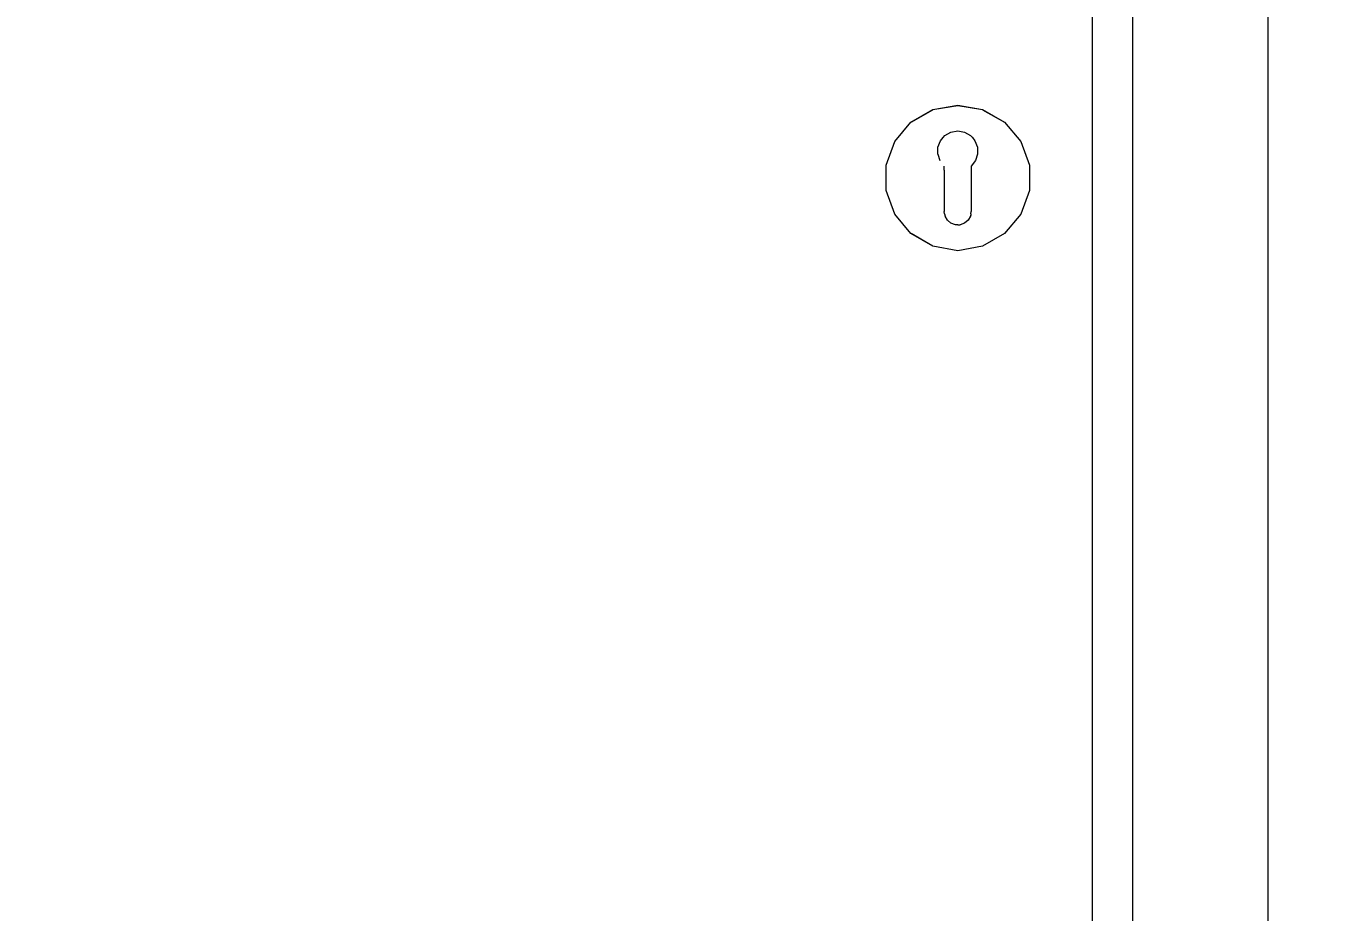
# Model space of a CAD drawing. Header units: millimetres. Extents: x -310 to 171125, y -3027 to 55843.
# Drawn here: x 132561.5 to 133041.3, y 33123.3 to 33452 of the extents above; entities that cross this region are included whole.
import ezdxf

# ---------------------------------------------------------------- set-up
doc = ezdxf.new("R2010")
doc.units = ezdxf.units.MM
doc.header["$MEASUREMENT"] = 0
doc.set_wipeout_variables(frame=1)
doc.linetypes.add('Wipeout_Contour', pattern=[1000, 0, -1000])
doc.layers.add('Dimensioning - General', color=7, linetype='Continuous')
doc.layers.add('Structural - Bearing', color=7, linetype='Continuous')
for name, color, linetype, lineweight, true_color in [('Dimensioning - General_Pen_No__61', 7, 'Continuous', 20, 0x6a6a6a), ('Dimensioning - General_Pen_No__88', 7, 'Continuous', 20, 0xfd4435), ('Structural - Bearing_Pen_No__82', 7, 'Continuous', 20, 0xaaaaaa)]:
    doc.layers.add(name, color=color, linetype=linetype, lineweight=lineweight, true_color=true_color)
doc.layers.get('0').off()
doc.styles.add('GENERATED_STYLE_6', font='calibril.ttf')
doc.dimstyles.new('GENERATED_STYLE__1', dxfattribs={"dimtxt": 195.999997, "dimasz": 106.4, "dimexe": 0.18, "dimexo": 0.0625, "dimgap": 0.09, "dimtad": 1, "dimdec": 0, "dimlfac": 0.1, "dimzin": 0, "dimdsep": 46, "dimtxsty": 'GENERATED_STYLE_6', "dimblk": 'ARROWHEAD_2', "dimblk1": 'ARROWHEAD_2', "dimblk2": 'ARROWHEAD_2', "dimcen": 0.09, "dimse1": 1, "dimse2": 1, "dimclrd": 256, "dimclre": 256, "dimclrt": 256, "dimadec": 0, "dimazin": 0, "dimtfac": 1, "dimtdec": 4, "dimtmove": 0, "dimatfit": 3, "dimfxl": 1, "dimtolj": 1, "dimtzin": 0, "dimarcsym": 0})

# ---------------------------------------------------------------- blocks, each defined once
blk = doc.blocks.new('*D95')
at = {"layer": 'Dimensioning - General_Pen_No__61', "color": 251, "linetype": 'Continuous', "lineweight": 20, "true_color": 0x6a6a6a, "transparency": 16777216}
for p, q in [((134582.88, 35136.02), (134722.88, 35055.19)), ((134757.88, 35095.6), (134547.88, 35095.6)), ((134652.88, 32395.6), (134652.88, 35095.6)), ((134582.88, 32436.02), (134722.88, 32355.19)), ((134757.88, 32395.6), (134547.88, 32395.6))]:
    blk.add_line(p, q, dxfattribs=at)
at = {"layer": 'Dimensioning - General_Pen_No__88', "color": 20, "lineweight": 20, "true_color": 0xfd4435, "transparency": 16777216, "char_height": 196, "attachment_point": 7, "rotation": 90, "style": 'GENERATED_STYLE_6'}
for s, insert in [('\\A1;{\\pql;\\fCalibri Light|b0|i0|c0|p34;20}', (134613.68, 34737.36)), ('\\A1;{\\pql;\\fCalibri Light|b0|i0|c0|p34;270}', (134613.68, 33507.27))]:
    blk.add_mtext(s, dxfattribs=dict(at, insert=insert))
blk = doc.blocks.new('ARROWHEAD_2')
at = {"color": 0, "linetype": 'Continuous', "lineweight": 0}
for p, q in [((-0.3781, -0.655), (0.3781, 0.655)), ((0, 0), (-1, 0))]:
    blk.add_line(p, q, dxfattribs=at)
blk = doc.blocks.new('*D138')
at = {"layer": 'Dimensioning - General_Pen_No__61', "color": 251, "linetype": 'Continuous', "lineweight": 20, "true_color": 0x6a6a6a, "transparency": 16777216}
for p, q in [((135132.88, 35136.02), (135272.88, 35055.19)), ((135307.88, 35095.6), (135097.88, 35095.6)), ((135202.88, 32395.6), (135202.88, 35095.6)), ((135132.88, 32436.02), (135272.88, 32355.19)), ((135307.88, 32395.6), (135097.88, 32395.6))]:
    blk.add_line(p, q, dxfattribs=at)
at = {"layer": 'Dimensioning - General_Pen_No__88', "color": 20, "lineweight": 20, "true_color": 0xfd4435, "transparency": 16777216, "char_height": 196, "attachment_point": 7, "rotation": 90, "style": 'GENERATED_STYLE_6'}
for s, insert in [('\\A1;{\\pql;\\fCalibri Light|b0|i0|c0|p34;20}', (135163.68, 34737.36)), ('\\A1;{\\pql;\\fCalibri Light|b0|i0|c0|p34;270}', (135163.68, 33507.27))]:
    blk.add_mtext(s, dxfattribs=dict(at, insert=insert))
blk = doc.blocks.new('*D161')
at = {"layer": 'Dimensioning - General_Pen_No__61', "color": 251, "linetype": 'Continuous', "lineweight": 20, "true_color": 0x6a6a6a, "transparency": 16777216}
for p, q in [((135682.88, 35336.02), (135822.88, 35255.19)), ((135857.88, 35295.6), (135647.88, 35295.6)), ((135752.88, 32395.6), (135752.88, 35295.6)), ((135682.88, 32436.02), (135822.88, 32355.19)), ((135857.88, 32395.6), (135647.88, 32395.6))]:
    blk.add_line(p, q, dxfattribs=at)
at = {"layer": 'Dimensioning - General_Pen_No__88', "color": 20, "lineweight": 20, "true_color": 0xfd4435, "transparency": 16777216, "insert": (135713.68, 33607.27), "char_height": 196, "attachment_point": 7, "rotation": 90, "style": 'GENERATED_STYLE_6'}
blk.add_mtext('\\A1;{\\pql;\\fCalibri Light|b0|i0|c0|p34;290}', dxfattribs=at)

msp = doc.modelspace()

# ---------------------------------------------------------------- wipeouts: each hides what was drawn before it
at = {"color": 254, "linetype": 'Wipeout_Contour', "lineweight": 0, "ltscale": 548671.346622}
msp.add_wipeout([(133022.21, 32495.6), (133022.21, 34632.6), (132972.21, 34582.6), (132972.21, 32495.6)], dxfattribs=at).dxf.layer = 'Structural - Bearing'
at = {"color": 254, "linetype": 'Wipeout_Contour', "lineweight": 0, "ltscale": 959235.426138}
msp.add_wipeout([(132900.79, 33409.39), (132901.78, 33410.53), (132898.01, 33420.88), (132889.92, 33416.21), (132899.84, 33404.39), (132899.82, 33404.44), (132899.88, 33407)], dxfattribs=at).dxf.layer = 'Structural - Bearing'

# ---------------------------------------------------------------- next in the draw order: linework, layer by layer
at = {"layer": 'Structural - Bearing_Pen_No__82', "color": 253, "linetype": 'Continuous', "lineweight": 20, "true_color": 0xaaaaaa}
msp.add_line((133022.21, 34632.6), (133022.21, 32495.6), dxfattribs=at)

# ---------------------------------------------------------------- next in the draw order: wipeouts: each hides what was drawn before it
at = {"color": 254, "linetype": 'Wipeout_Contour', "lineweight": 0, "ltscale": 548519.125556}
msp.add_wipeout([(132957.21, 34555.6), (132957.21, 32495.6), (132972.21, 32495.6), (132972.21, 34555.6)], dxfattribs=at).dxf.layer = 'Structural - Bearing'
at = {"color": 254, "linetype": 'Wipeout_Contour', "lineweight": 0, "ltscale": 822181.835635}
msp.add_wipeout([(132900.63, 33402.02), (132899.84, 33404.39), (132889.92, 33416.21), (132883.91, 33409.05), (132902.21, 33398.49), (132902.21, 33400)], dxfattribs=at).dxf.layer = 'Structural - Bearing'

# ---------------------------------------------------------------- next in the draw order: linework, layer by layer
at = {"layer": 'Structural - Bearing_Pen_No__82', "color": 253, "linetype": 'Continuous', "lineweight": 20, "true_color": 0xaaaaaa}
for p, q in [((132972.21, 32495.6), (132972.21, 34582.6)), ((132957.21, 32495.6), (132957.21, 34567.6))]:
    msp.add_line(p, q, dxfattribs=at)

# ---------------------------------------------------------------- next in the draw order: wipeouts: each hides what was drawn before it
at = {"color": 254, "linetype": 'Wipeout_Contour', "lineweight": 0, "ltscale": 822238.487778}
msp.add_wipeout([(132904.69, 33412.59), (132907.21, 33413.03), (132907.21, 33422.5), (132898.01, 33420.88), (132901.78, 33410.53), (132902.46, 33411.33)], dxfattribs=at).dxf.layer = 'Structural - Bearing'

# ---------------------------------------------------------------- next in the draw order: wipeouts: each hides what was drawn before it
at = {"color": 254, "linetype": 'Wipeout_Contour', "lineweight": 0, "ltscale": 822282.167115}
msp.add_wipeout([(132911.95, 33411.33), (132912.64, 33410.53), (132916.41, 33420.88), (132907.21, 33422.5), (132907.21, 33413.03), (132909.73, 33412.59)], dxfattribs=at).dxf.layer = 'Structural - Bearing'
at = {"color": 254, "linetype": 'Wipeout_Contour', "lineweight": 0, "ltscale": 548125.539717}
msp.add_wipeout([(132889.85, 33416.29), (132889.92, 33416.21), (132898.01, 33420.88), (132897.97, 33420.98)], dxfattribs=at).dxf.layer = 'Structural - Bearing'

# ---------------------------------------------------------------- next in the draw order: wipeouts: each hides what was drawn before it
at = {"color": 254, "linetype": 'Wipeout_Contour', "lineweight": 0, "ltscale": 548162.215208}
msp.add_wipeout([(132897.97, 33420.98), (132898.01, 33420.88), (132907.21, 33422.5), (132907.21, 33422.6)], dxfattribs=at).dxf.layer = 'Structural - Bearing'
at = {"color": 254, "linetype": 'Wipeout_Contour', "lineweight": 0, "ltscale": 959355.76318}
msp.add_wipeout([(132914.6, 33404.44), (132914.58, 33404.39), (132924.5, 33416.21), (132916.41, 33420.88), (132912.64, 33410.53), (132913.62, 33409.39), (132914.54, 33407)], dxfattribs=at).dxf.layer = 'Structural - Bearing'
at = {"color": 254, "linetype": 'Wipeout_Contour', "lineweight": 0, "ltscale": 548092.36924}
msp.add_wipeout([(132883.83, 33409.1), (132883.91, 33409.05), (132889.92, 33416.21), (132889.85, 33416.29)], dxfattribs=at).dxf.layer = 'Structural - Bearing'

# ---------------------------------------------------------------- next in the draw order: linework, layer by layer
at = {"layer": 'Structural - Bearing_Pen_No__82', "color": 253, "linetype": 'Continuous', "lineweight": 20, "true_color": 0xaaaaaa}
msp.add_line((132889.85, 33416.29), (132897.97, 33420.98), dxfattribs=at)

# ---------------------------------------------------------------- next in the draw order: wipeouts: each hides what was drawn before it
at = {"color": 254, "linetype": 'Wipeout_Contour', "lineweight": 0, "ltscale": 548197.978998}
msp.add_wipeout([(132907.21, 33422.6), (132907.21, 33422.5), (132916.41, 33420.88), (132916.44, 33420.98)], dxfattribs=at).dxf.layer = 'Structural - Bearing'
at = {"color": 254, "linetype": 'Wipeout_Contour', "lineweight": 0, "ltscale": 822309.174144}
msp.add_wipeout([(132913.79, 33402.02), (132912.21, 33400), (132912.21, 33398.49), (132930.5, 33409.05), (132924.5, 33416.21), (132914.58, 33404.39)], dxfattribs=at).dxf.layer = 'Structural - Bearing'
at = {"color": 254, "linetype": 'Wipeout_Contour', "lineweight": 0, "ltscale": 548101.686002}
msp.add_wipeout([(132902.21, 33398.49), (132883.91, 33409.05), (132880.72, 33400.28), (132902.21, 33396.49)], dxfattribs=at).dxf.layer = 'Structural - Bearing'

# ---------------------------------------------------------------- next in the draw order: linework, layer by layer
at = {"layer": 'Structural - Bearing_Pen_No__82', "color": 253, "linetype": 'Continuous', "lineweight": 20, "true_color": 0xaaaaaa}
msp.add_line((132897.97, 33420.98), (132907.21, 33422.6), dxfattribs=at)

# ---------------------------------------------------------------- next in the draw order: wipeouts: each hides what was drawn before it
at = {"color": 254, "linetype": 'Wipeout_Contour', "lineweight": 0, "ltscale": 548228.504481}
msp.add_wipeout([(132916.44, 33420.98), (132916.41, 33420.88), (132924.5, 33416.21), (132924.56, 33416.29)], dxfattribs=at).dxf.layer = 'Structural - Bearing'
at = {"color": 254, "linetype": 'Wipeout_Contour', "lineweight": 0, "ltscale": 548093.526956}
msp.add_wipeout([(132902.21, 33396.49), (132880.72, 33400.28), (132880.72, 33390.93), (132902.21, 33394.72)], dxfattribs=at).dxf.layer = 'Structural - Bearing'

# ---------------------------------------------------------------- next in the draw order: linework, layer by layer
at = {"layer": 'Structural - Bearing_Pen_No__82', "color": 253, "linetype": 'Continuous', "lineweight": 20, "true_color": 0xaaaaaa}
msp.add_line((132907.21, 33422.6), (132916.44, 33420.98), dxfattribs=at)

# ---------------------------------------------------------------- next in the draw order: wipeouts: each hides what was drawn before it
at = {"color": 254, "linetype": 'Wipeout_Contour', "lineweight": 0, "ltscale": 548066.705564}
msp.add_wipeout([(132880.62, 33400.29), (132880.72, 33400.28), (132883.91, 33409.05), (132883.83, 33409.1)], dxfattribs=at).dxf.layer = 'Structural - Bearing'
at = {"color": 254, "linetype": 'Wipeout_Contour', "lineweight": 0, "ltscale": 548091.27841}
msp.add_wipeout([(132902.21, 33394.72), (132880.72, 33390.93), (132883.91, 33382.15), (132902.21, 33392.72)], dxfattribs=at).dxf.layer = 'Structural - Bearing'

# ---------------------------------------------------------------- next in the draw order: linework, layer by layer
at = {"layer": 'Structural - Bearing_Pen_No__82', "color": 253, "linetype": 'Continuous', "lineweight": 20, "true_color": 0xaaaaaa}
msp.add_line((132883.83, 33409.1), (132889.85, 33416.29), dxfattribs=at)

# ---------------------------------------------------------------- next in the draw order: wipeouts: each hides what was drawn before it
at = {"color": 254, "linetype": 'Wipeout_Contour', "lineweight": 0, "ltscale": 548051.649586}
msp.add_wipeout([(132880.62, 33390.92), (132880.72, 33390.93), (132880.72, 33400.28), (132880.62, 33400.29)], dxfattribs=at).dxf.layer = 'Structural - Bearing'
at = {"color": 254, "linetype": 'Wipeout_Contour', "lineweight": 0, "ltscale": 548094.832394}
msp.add_wipeout([(132902.21, 33392.72), (132883.91, 33382.15), (132889.92, 33375), (132902.21, 33389.65)], dxfattribs=at).dxf.layer = 'Structural - Bearing'

# ---------------------------------------------------------------- next in the draw order: linework, layer by layer
at = {"layer": 'Structural - Bearing_Pen_No__82', "color": 253, "linetype": 'Continuous', "lineweight": 20, "true_color": 0xaaaaaa}
msp.add_line((132880.62, 33400.29), (132883.83, 33409.1), dxfattribs=at)

# ---------------------------------------------------------------- next in the draw order: wipeouts: each hides what was drawn before it
at = {"color": 254, "linetype": 'Wipeout_Contour', "lineweight": 0, "ltscale": 548049.007397}
msp.add_wipeout([(132883.83, 33382.1), (132883.91, 33382.15), (132880.72, 33390.93), (132880.62, 33390.92)], dxfattribs=at).dxf.layer = 'Structural - Bearing'
at = {"color": 254, "linetype": 'Wipeout_Contour', "lineweight": 0, "ltscale": 685133.151725}
msp.add_wipeout([(132889.92, 33375), (132898.01, 33370.33), (132902.35, 33382.27), (132902.21, 33383.1), (132902.21, 33389.65)], dxfattribs=at).dxf.layer = 'Structural - Bearing'

# ---------------------------------------------------------------- next in the draw order: linework, layer by layer
at = {"layer": 'Structural - Bearing_Pen_No__82', "color": 253, "linetype": 'Continuous', "lineweight": 20, "true_color": 0xaaaaaa}
msp.add_line((132880.62, 33390.92), (132880.62, 33400.29), dxfattribs=at)

# ---------------------------------------------------------------- next in the draw order: wipeouts: each hides what was drawn before it
at = {"color": 254, "linetype": 'Wipeout_Contour', "lineweight": 0, "ltscale": 548059.107029}
msp.add_wipeout([(132889.85, 33374.92), (132889.92, 33375), (132883.91, 33382.15), (132883.83, 33382.1)], dxfattribs=at).dxf.layer = 'Structural - Bearing'

# ---------------------------------------------------------------- next in the draw order: linework, layer by layer
at = {"layer": 'Structural - Bearing_Pen_No__82', "color": 253, "linetype": 'Continuous', "lineweight": 20, "true_color": 0xaaaaaa}
msp.add_line((132883.83, 33382.1), (132880.62, 33390.92), dxfattribs=at)

# ---------------------------------------------------------------- next in the draw order: wipeouts: each hides what was drawn before it
at = {"color": 254, "linetype": 'Wipeout_Contour', "lineweight": 0, "ltscale": 548080.727192}
msp.add_wipeout([(132897.97, 33370.23), (132898.01, 33370.33), (132889.92, 33375), (132889.85, 33374.92)], dxfattribs=at).dxf.layer = 'Structural - Bearing'

# ---------------------------------------------------------------- next in the draw order: linework, layer by layer
at = {"layer": 'Structural - Bearing_Pen_No__82', "color": 253, "linetype": 'Continuous', "lineweight": 20, "true_color": 0xaaaaaa}
msp.add_line((132889.85, 33374.92), (132883.83, 33382.1), dxfattribs=at)

# ---------------------------------------------------------------- next in the draw order: wipeouts: each hides what was drawn before it
at = {"color": 254, "linetype": 'Wipeout_Contour', "lineweight": 0, "ltscale": 1096247.315352779}
msp.add_wipeout([(132906.34, 33378.18), (132904.71, 33378.77), (132903.38, 33379.89), (132902.51, 33381.39), (132902.35, 33382.27), (132898.01, 33370.33), (132907.21, 33368.7), (132907.21, 33378.18)], dxfattribs=at).dxf.layer = 'Structural - Bearing'

# ---------------------------------------------------------------- next in the draw order: wipeouts: each hides what was drawn before it
at = {"color": 254, "linetype": 'Wipeout_Contour', "lineweight": 0, "ltscale": 548111.259}
msp.add_wipeout([(132907.21, 33368.6), (132907.21, 33368.7), (132898.01, 33370.33), (132897.97, 33370.23)], dxfattribs=at).dxf.layer = 'Structural - Bearing'

# ---------------------------------------------------------------- next in the draw order: linework, layer by layer
at = {"layer": 'Structural - Bearing_Pen_No__82', "color": 253, "linetype": 'Continuous', "lineweight": 20, "true_color": 0xaaaaaa}
msp.add_line((132897.97, 33370.23), (132889.85, 33374.92), dxfattribs=at)

# ---------------------------------------------------------------- next in the draw order: wipeouts: each hides what was drawn before it
at = {"color": 254, "linetype": 'Wipeout_Contour', "lineweight": 0, "ltscale": 1096299.940682158}
msp.add_wipeout([(132911.91, 33381.39), (132911.04, 33379.89), (132909.71, 33378.77), (132908.08, 33378.18), (132907.21, 33378.18), (132907.21, 33368.7), (132916.41, 33370.33), (132912.06, 33382.27)], dxfattribs=at).dxf.layer = 'Structural - Bearing'

# ---------------------------------------------------------------- next in the draw order: wipeouts: each hides what was drawn before it
at = {"color": 254, "linetype": 'Wipeout_Contour', "lineweight": 0, "ltscale": 548147.026018}
msp.add_wipeout([(132916.44, 33370.23), (132916.41, 33370.33), (132907.21, 33368.7), (132907.21, 33368.6)], dxfattribs=at).dxf.layer = 'Structural - Bearing'

# ---------------------------------------------------------------- next in the draw order: linework, layer by layer
at = {"layer": 'Structural - Bearing_Pen_No__82', "color": 253, "linetype": 'Continuous', "lineweight": 20, "true_color": 0xaaaaaa}
msp.add_line((132907.21, 33368.6), (132897.97, 33370.23), dxfattribs=at)

# ---------------------------------------------------------------- next in the draw order: wipeouts: each hides what was drawn before it
at = {"color": 254, "linetype": 'Wipeout_Contour', "lineweight": 0, "ltscale": 685215.535899}
msp.add_wipeout([(132916.41, 33370.33), (132924.5, 33375), (132912.21, 33389.65), (132912.21, 33383.1), (132912.06, 33382.27)], dxfattribs=at).dxf.layer = 'Structural - Bearing'

# ---------------------------------------------------------------- next in the draw order: wipeouts: each hides what was drawn before it
at = {"color": 254, "linetype": 'Wipeout_Contour', "lineweight": 0, "ltscale": 548193.595441}
msp.add_wipeout([(132912.21, 33389.65), (132924.5, 33375), (132930.5, 33382.15), (132912.21, 33392.72)], dxfattribs=at).dxf.layer = 'Structural - Bearing'

# ---------------------------------------------------------------- next in the draw order: wipeouts: each hides what was drawn before it
at = {"color": 254, "linetype": 'Wipeout_Contour', "lineweight": 0, "ltscale": 548207.538223}
msp.add_wipeout([(132912.21, 33392.72), (132930.5, 33382.15), (132933.7, 33390.93), (132912.21, 33394.72)], dxfattribs=at).dxf.layer = 'Structural - Bearing'
at = {"color": 254, "linetype": 'Wipeout_Contour', "lineweight": 0, "ltscale": 548183.700119}
msp.add_wipeout([(132924.56, 33374.92), (132924.5, 33375), (132916.41, 33370.33), (132916.44, 33370.23)], dxfattribs=at).dxf.layer = 'Structural - Bearing'

# ---------------------------------------------------------------- next in the draw order: linework, layer by layer
at = {"layer": 'Structural - Bearing_Pen_No__82', "color": 253, "linetype": 'Continuous', "lineweight": 20, "true_color": 0xaaaaaa}
msp.add_line((132916.44, 33370.23), (132907.21, 33368.6), dxfattribs=at)

# ---------------------------------------------------------------- next in the draw order: wipeouts: each hides what was drawn before it
at = {"color": 254, "linetype": 'Wipeout_Contour', "lineweight": 0, "ltscale": 548215.694664}
msp.add_wipeout([(132912.21, 33394.72), (132933.7, 33390.93), (132933.7, 33400.28), (132912.21, 33396.49)], dxfattribs=at).dxf.layer = 'Structural - Bearing'
at = {"color": 254, "linetype": 'Wipeout_Contour', "lineweight": 0, "ltscale": 548216.865241}
msp.add_wipeout([(132930.59, 33382.1), (132930.5, 33382.15), (132924.5, 33375), (132924.56, 33374.92)], dxfattribs=at).dxf.layer = 'Structural - Bearing'

# ---------------------------------------------------------------- next in the draw order: linework, layer by layer
at = {"layer": 'Structural - Bearing_Pen_No__82', "color": 253, "linetype": 'Continuous', "lineweight": 20, "true_color": 0xaaaaaa}
msp.add_line((132924.56, 33374.92), (132916.44, 33370.23), dxfattribs=at)

# ---------------------------------------------------------------- next in the draw order: wipeouts: each hides what was drawn before it
at = {"color": 254, "linetype": 'Wipeout_Contour', "lineweight": 0, "ltscale": 548217.942721}
msp.add_wipeout([(132912.21, 33396.49), (132933.7, 33400.28), (132930.5, 33409.05), (132912.21, 33398.49)], dxfattribs=at).dxf.layer = 'Structural - Bearing'
at = {"color": 254, "linetype": 'Wipeout_Contour', "lineweight": 0, "ltscale": 548242.522108}
msp.add_wipeout([(132933.8, 33390.92), (132933.7, 33390.93), (132930.5, 33382.15), (132930.59, 33382.1)], dxfattribs=at).dxf.layer = 'Structural - Bearing'

# ---------------------------------------------------------------- next in the draw order: linework, layer by layer
at = {"layer": 'Structural - Bearing_Pen_No__82', "color": 253, "linetype": 'Continuous', "lineweight": 20, "true_color": 0xaaaaaa}
msp.add_line((132930.59, 33382.1), (132924.56, 33374.92), dxfattribs=at)

# ---------------------------------------------------------------- next in the draw order: wipeouts: each hides what was drawn before it
at = {"color": 254, "linetype": 'Wipeout_Contour', "lineweight": 0, "ltscale": 3700065.96226506}
msp.add_wipeout([(132899.88, 33407), (132899.82, 33404.44), (132900.63, 33402.02), (132902.21, 33400), (132902.21, 33383.1), (132902.51, 33381.39), (132903.38, 33379.89), (132904.71, 33378.77), (132906.34, 33378.18), (132908.08, 33378.18), (132909.71, 33378.77), (132911.04, 33379.89), (132911.91, 33381.39), (132912.21, 33383.1), (132912.21, 33400), (132913.79, 33402.02), (132914.58, 33404.39), (132914.6, 33404.44), (132914.54, 33407), (132913.62, 33409.39), (132912.64, 33410.53), (132911.95, 33411.33), (132909.73, 33412.59), (132907.21, 33413.03), (132904.69, 33412.59), (132902.46, 33411.33), (132900.79, 33409.39)], dxfattribs=at).dxf.layer = 'Structural - Bearing'
at = {"color": 254, "linetype": 'Wipeout_Contour', "lineweight": 0, "ltscale": 548250.118173}
msp.add_wipeout([(132924.56, 33416.29), (132924.5, 33416.21), (132930.5, 33409.05), (132930.59, 33409.1)], dxfattribs=at).dxf.layer = 'Structural - Bearing'
at = {"color": 254, "linetype": 'Wipeout_Contour', "lineweight": 0, "ltscale": 548257.572971}
msp.add_wipeout([(132933.8, 33400.29), (132933.7, 33400.28), (132933.7, 33390.93), (132933.8, 33390.92)], dxfattribs=at).dxf.layer = 'Structural - Bearing'

# ---------------------------------------------------------------- next in the draw order: linework, layer by layer
at = {"layer": 'Structural - Bearing_Pen_No__82', "color": 253, "linetype": 'Continuous', "lineweight": 20, "true_color": 0xaaaaaa}
for p, q in [((132916.44, 33420.98), (132924.56, 33416.29)), ((132902.46, 33411.33), (132904.69, 33412.59)), ((132904.69, 33412.59), (132907.21, 33413.03)), ((132907.21, 33413.03), (132909.73, 33412.59)), ((132909.73, 33412.59), (132911.95, 33411.33)), ((132899.88, 33407), (132900.79, 33409.39)), ((132900.79, 33409.39), (132901.78, 33410.53)), ((132901.78, 33410.53), (132902.46, 33411.33)), ((132911.95, 33411.33), (132912.64, 33410.53)), ((132912.64, 33410.53), (132913.62, 33409.39)), ((132913.62, 33409.39), (132914.54, 33407)), ((132899.82, 33404.44), (132899.88, 33407)), ((132899.84, 33404.39), (132900.63, 33402.02)), ((132914.58, 33404.39), (132913.79, 33402.02)), ((132914.54, 33407), (132914.6, 33404.44)), ((132902.21, 33398.49), (132902.21, 33400)), ((132902.21, 33398.49), (132902.21, 33396.49)), ((132913.79, 33402.02), (132912.21, 33400)), ((132912.21, 33400), (132912.21, 33398.49)), ((132912.21, 33398.49), (132912.21, 33396.49)), ((132902.21, 33396.49), (132902.21, 33394.72)), ((132902.21, 33394.72), (132902.21, 33392.72)), ((132912.21, 33396.49), (132912.21, 33394.72)), ((132912.21, 33394.72), (132912.21, 33392.72)), ((132902.21, 33392.72), (132902.21, 33389.65)), ((132902.21, 33389.65), (132902.21, 33383.1)), ((132912.21, 33392.72), (132912.21, 33389.65)), ((132912.21, 33389.65), (132912.21, 33383.1)), ((132933.8, 33390.92), (132930.59, 33382.1)), ((132902.35, 33382.27), (132902.21, 33383.1)), ((132902.35, 33382.27), (132902.51, 33381.39)), ((132903.38, 33379.89), (132902.51, 33381.39)), ((132904.71, 33378.77), (132903.38, 33379.89)), ((132906.34, 33378.18), (132904.71, 33378.77)), ((132909.71, 33378.77), (132908.08, 33378.18)), ((132911.04, 33379.89), (132909.71, 33378.77)), ((132911.91, 33381.39), (132911.04, 33379.89)), ((132912.06, 33382.27), (132911.91, 33381.39)), ((132912.06, 33382.27), (132912.21, 33383.1)), ((132907.21, 33378.18), (132906.34, 33378.18)), ((132907.21, 33378.18), (132908.08, 33378.18))]:
    msp.add_line(p, q, dxfattribs=at)

# ---------------------------------------------------------------- next in the draw order: wipeouts: each hides what was drawn before it
at = {"color": 254, "linetype": 'Wipeout_Contour', "lineweight": 0, "ltscale": 548260.214215}
msp.add_wipeout([(132930.59, 33409.1), (132930.5, 33409.05), (132933.7, 33400.28), (132933.8, 33400.29)], dxfattribs=at).dxf.layer = 'Structural - Bearing'

# ---------------------------------------------------------------- next in the draw order: linework, layer by layer
at = {"layer": 'Structural - Bearing_Pen_No__82', "color": 253, "linetype": 'Continuous', "lineweight": 20, "true_color": 0xaaaaaa}
for p, q in [((132924.56, 33416.29), (132930.59, 33409.1)), ((132930.59, 33409.1), (132933.8, 33400.29)), ((132933.8, 33400.29), (132933.8, 33390.92))]:
    msp.add_line(p, q, dxfattribs=at)

# ---------------------------------------------------------------- next in the draw order: dimensions: what is measured, and where the dimension line sits
at = {"layer": 'Dimensioning - General', "color": 251, "linetype": 'Continuous', "lineweight": 20, "true_color": 0x6a6a6a}
for base, p1, p2, picture, middle in [((135752.88, 35295.6), (109390.82, 32395.6), (109215.13, 35295.6), '*D161', (135615.68, 33831.4)), ((135202.88, 35095.6), (106857.56, 32395.6), (106730.72, 35095.6), '*D138', (135065.68, 33731.4)), ((134652.88, 35095.6), (107177.22, 32395.6), (107217.37, 35095.6), '*D95', (134515.68, 33731.4))]:
    dim = msp.add_linear_dim(base=base, p1=p1, p2=p2, angle=90, dimstyle='GENERATED_STYLE__1', dxfattribs=at)
    dim.commit()
    dim.dimension.update_dxf_attribs({"geometry": picture, "text_midpoint": middle, "dimtype": 160, "text_rotation": 90})

doc.saveas('drawing.dxf')
